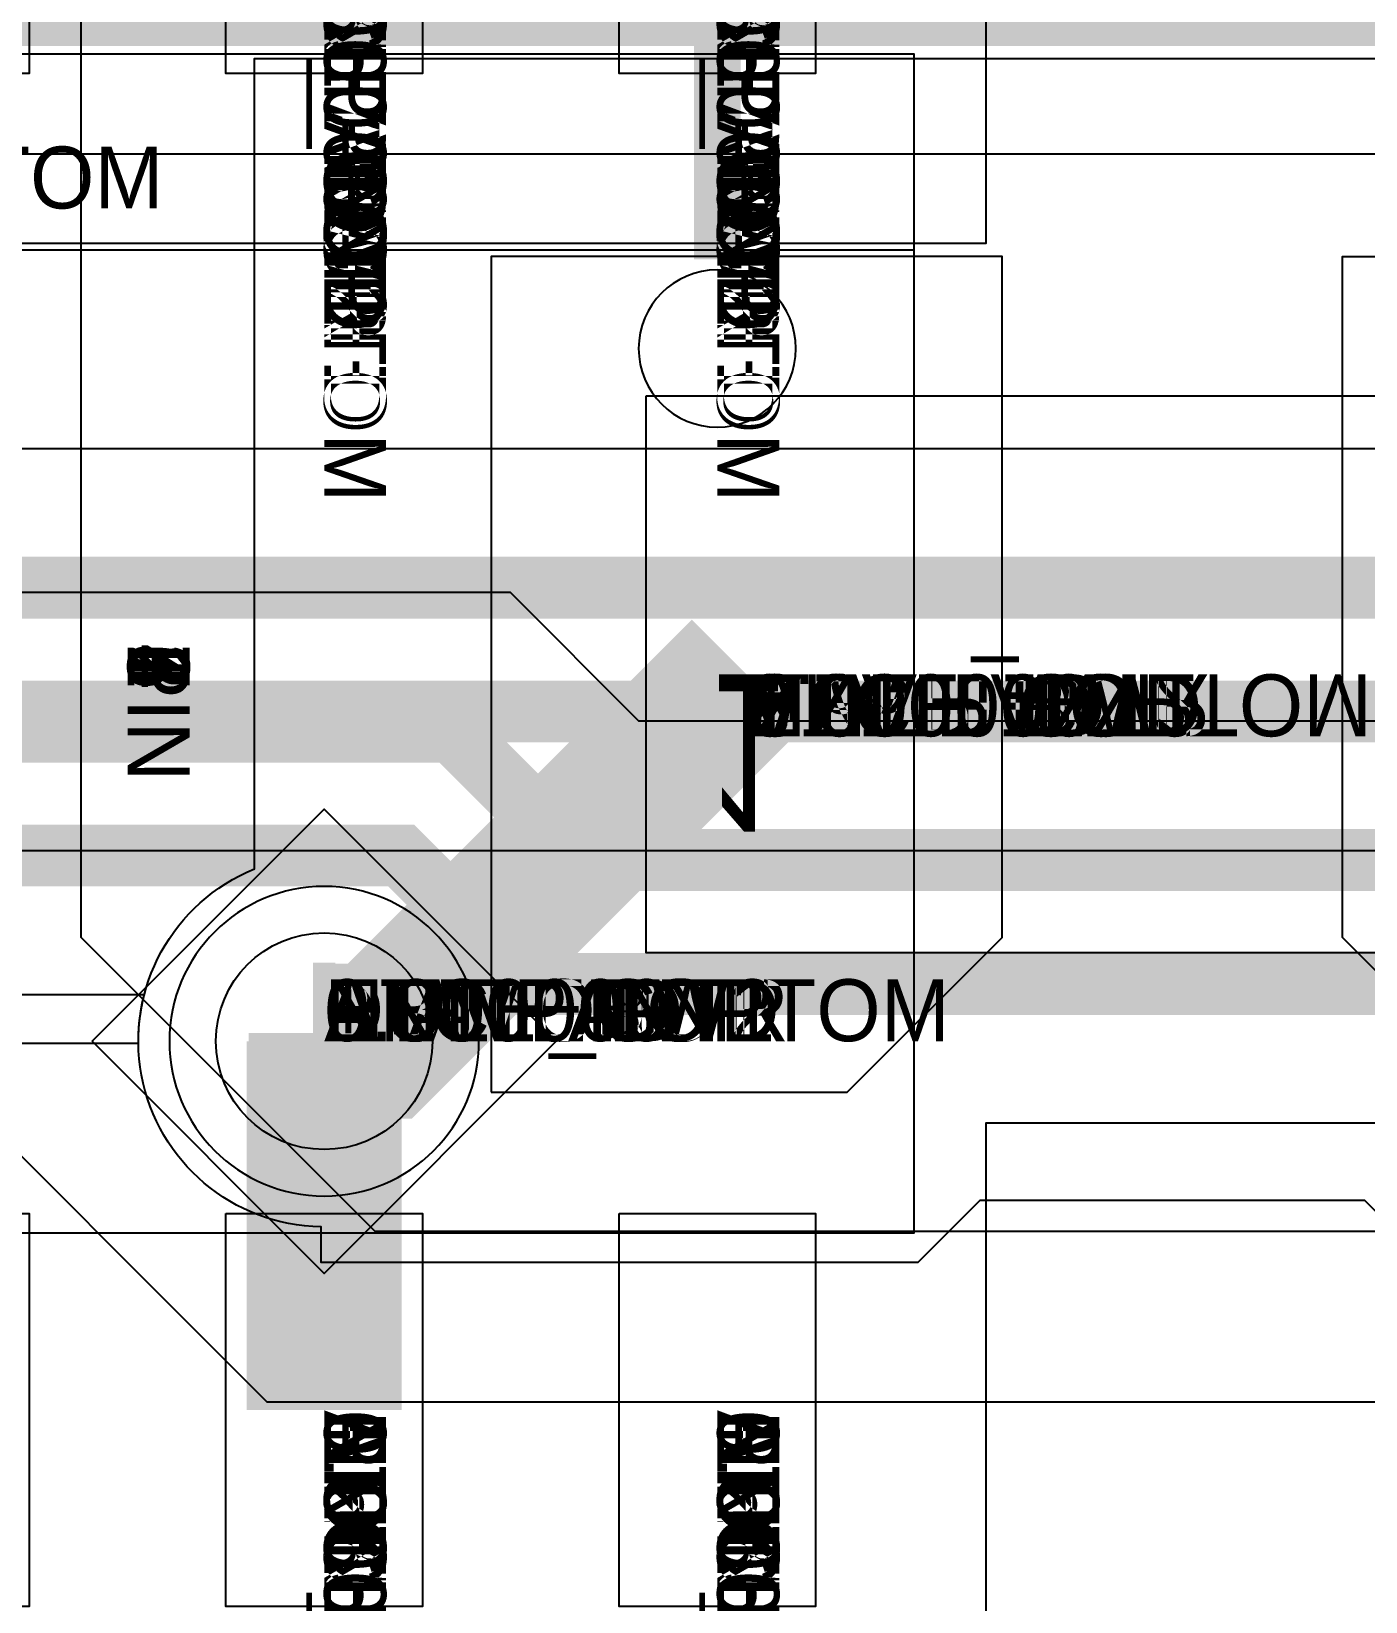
# Model space of a CAD drawing. Extents: x 0 to 323, y 0 to 320.
# Drawn here: x 50.8 to 55.11, y 260.01 to 265.08 of the extents above; entities that cross this region are included whole.
import ezdxf
from ezdxf.enums import TextEntityAlignment as Align

# ---------------------------------------------------------------- set-up
doc = ezdxf.new("R2010")
doc.units = 0
doc.header["$MEASUREMENT"] = 0
doc.layers.get('0').update_dxf_attribs({"linetype": 'CONTINUOUS'})
for name, color, linetype in [('CDN_FIGURES', 7, 'CONTINUOUS'), ('ETCH_BOTTOM', 7, 'CONTINUOUS'), ('ETCH_GND', 3, 'CONTINUOUS'), ('ETCH_INT1', 4, 'CONTINUOUS'), ('ETCH_INT2', 5, 'CONTINUOUS'), ('ETCH_PWR', 6, 'CONTINUOUS'), ('ETCH_TOP', 2, 'CONTINUOUS'), ('MANUFACTURING_NCLEGEND-1-6', 8, 'CONTINUOUS'), ('PACKAGE_GEOMETRY_ASSEMBLY_TOP', 11, 'CONTINUOUS'), ('PACKAGE_GEOMETRY_PIN_NUMBER', 9, 'CONTINUOUS')]:
    doc.layers.add(name, color=color, linetype=linetype)

# ---------------------------------------------------------------- blocks, each defined once
blk = doc.blocks.new('PAD_INFO')
for tag in ['SHAPE_TYPE', 'PAD_HEIGHT', 'PAD_LAYER', 'PAD_TYPE', 'PAD_WIDTH']:
    blk.add_attdef(tag, (0, 0), '', height=0.2)
at = {"flags": 2}
blk.add_attdef('CDN_TYPE', (0, 0), '', height=0.2, dxfattribs=at)
blk = doc.blocks.new('DRILL_INFO')
at = {"flags": 2}
blk.add_attdef('CDN_TYPE', (0, 0), '', height=0.2, dxfattribs=at)
for tag in ['FSHAPE', 'FCHAR', 'DRILL_HEIGHT', 'DIAMETER', 'PLATED', 'DRILL_WIDTH']:
    blk.add_attdef(tag, (0, 0), '', height=0.2)
blk = doc.blocks.new('VIA0700X0300')
at = {"layer": 'ETCH_BOTTOM'}
blk.add_circle((0, 0), 0.35, dxfattribs=at)
at = {"layer": 'ETCH_GND'}
blk.add_circle((0, 0), 0.35, dxfattribs=at)
at = {"layer": 'ETCH_INT1'}
blk.add_circle((0, 0), 0.35, dxfattribs=at)
at = {"layer": 'ETCH_INT2'}
blk.add_circle((0, 0), 0.35, dxfattribs=at)
at = {"layer": 'ETCH_PWR'}
blk.add_circle((0, 0), 0.35, dxfattribs=at)
at = {"layer": 'ETCH_TOP'}
blk.add_circle((0, 0), 0.35, dxfattribs=at)
ref = blk.add_blockref('PAD_INFO', (0, 0))
ref.add_attrib('PAD_LAYER', 'ETCH_TOP', (0, 0), dxfattribs={"height": 0.2})
ref.add_attrib('SHAPE_TYPE', 'NULL', (0, 0), dxfattribs={"height": 0.2})
ref.add_attrib('PAD_TYPE', 'ANTIPAD', (0, 0), dxfattribs={"height": 0.2})
ref.add_attrib('PAD_WIDTH', '0.000000', (0, 0), dxfattribs={"height": 0.2})
ref.add_attrib('PAD_HEIGHT', '0.000000', (0, 0), dxfattribs={"height": 0.2})
ref = blk.add_blockref('PAD_INFO', (0, 0))
ref.add_attrib('PAD_LAYER', 'ETCH_GND', (0, 0), dxfattribs={"height": 0.2})
ref.add_attrib('SHAPE_TYPE', 'NULL', (0, 0), dxfattribs={"height": 0.2})
ref.add_attrib('PAD_TYPE', 'ANTIPAD', (0, 0), dxfattribs={"height": 0.2})
ref.add_attrib('PAD_WIDTH', '0.000000', (0, 0), dxfattribs={"height": 0.2})
ref.add_attrib('PAD_HEIGHT', '0.000000', (0, 0), dxfattribs={"height": 0.2})
ref = blk.add_blockref('PAD_INFO', (0, 0))
ref.add_attrib('PAD_LAYER', 'ETCH_INT1', (0, 0), dxfattribs={"height": 0.2})
ref.add_attrib('SHAPE_TYPE', 'NULL', (0, 0), dxfattribs={"height": 0.2})
ref.add_attrib('PAD_TYPE', 'ANTIPAD', (0, 0), dxfattribs={"height": 0.2})
ref.add_attrib('PAD_WIDTH', '0.000000', (0, 0), dxfattribs={"height": 0.2})
ref.add_attrib('PAD_HEIGHT', '0.000000', (0, 0), dxfattribs={"height": 0.2})
ref = blk.add_blockref('PAD_INFO', (0, 0))
ref.add_attrib('PAD_LAYER', 'ETCH_INT2', (0, 0), dxfattribs={"height": 0.2})
ref.add_attrib('SHAPE_TYPE', 'NULL', (0, 0), dxfattribs={"height": 0.2})
ref.add_attrib('PAD_TYPE', 'ANTIPAD', (0, 0), dxfattribs={"height": 0.2})
ref.add_attrib('PAD_WIDTH', '0.000000', (0, 0), dxfattribs={"height": 0.2})
ref.add_attrib('PAD_HEIGHT', '0.000000', (0, 0), dxfattribs={"height": 0.2})
ref = blk.add_blockref('PAD_INFO', (0, 0))
ref.add_attrib('PAD_LAYER', 'ETCH_PWR', (0, 0), dxfattribs={"height": 0.2})
ref.add_attrib('SHAPE_TYPE', 'NULL', (0, 0), dxfattribs={"height": 0.2})
ref.add_attrib('PAD_TYPE', 'ANTIPAD', (0, 0), dxfattribs={"height": 0.2})
ref.add_attrib('PAD_WIDTH', '0.000000', (0, 0), dxfattribs={"height": 0.2})
ref.add_attrib('PAD_HEIGHT', '0.000000', (0, 0), dxfattribs={"height": 0.2})
ref = blk.add_blockref('PAD_INFO', (0, 0))
ref.add_attrib('PAD_LAYER', 'ETCH_BOTTOM', (0, 0), dxfattribs={"height": 0.2})
ref.add_attrib('SHAPE_TYPE', 'NULL', (0, 0), dxfattribs={"height": 0.2})
ref.add_attrib('PAD_TYPE', 'ANTIPAD', (0, 0), dxfattribs={"height": 0.2})
ref.add_attrib('PAD_WIDTH', '0.000000', (0, 0), dxfattribs={"height": 0.2})
ref.add_attrib('PAD_HEIGHT', '0.000000', (0, 0), dxfattribs={"height": 0.2})
ref = blk.add_blockref('PAD_INFO', (0, 0))
ref.add_attrib('PAD_LAYER', 'ETCH_TOP', (0, 0), dxfattribs={"height": 0.2})
ref.add_attrib('SHAPE_TYPE', 'NULL', (0, 0), dxfattribs={"height": 0.2})
ref.add_attrib('PAD_TYPE', 'THERMAL', (0, 0), dxfattribs={"height": 0.2})
ref.add_attrib('PAD_WIDTH', '0.000000', (0, 0), dxfattribs={"height": 0.2})
ref.add_attrib('PAD_HEIGHT', '0.000000', (0, 0), dxfattribs={"height": 0.2})
ref = blk.add_blockref('PAD_INFO', (0, 0))
ref.add_attrib('PAD_LAYER', 'ETCH_GND', (0, 0), dxfattribs={"height": 0.2})
ref.add_attrib('SHAPE_TYPE', 'NULL', (0, 0), dxfattribs={"height": 0.2})
ref.add_attrib('PAD_TYPE', 'THERMAL', (0, 0), dxfattribs={"height": 0.2})
ref.add_attrib('PAD_WIDTH', '0.000000', (0, 0), dxfattribs={"height": 0.2})
ref.add_attrib('PAD_HEIGHT', '0.000000', (0, 0), dxfattribs={"height": 0.2})
ref = blk.add_blockref('PAD_INFO', (0, 0))
ref.add_attrib('PAD_LAYER', 'ETCH_INT1', (0, 0), dxfattribs={"height": 0.2})
ref.add_attrib('SHAPE_TYPE', 'NULL', (0, 0), dxfattribs={"height": 0.2})
ref.add_attrib('PAD_TYPE', 'THERMAL', (0, 0), dxfattribs={"height": 0.2})
ref.add_attrib('PAD_WIDTH', '0.000000', (0, 0), dxfattribs={"height": 0.2})
ref.add_attrib('PAD_HEIGHT', '0.000000', (0, 0), dxfattribs={"height": 0.2})
ref = blk.add_blockref('PAD_INFO', (0, 0))
ref.add_attrib('PAD_LAYER', 'ETCH_INT2', (0, 0), dxfattribs={"height": 0.2})
ref.add_attrib('SHAPE_TYPE', 'NULL', (0, 0), dxfattribs={"height": 0.2})
ref.add_attrib('PAD_TYPE', 'THERMAL', (0, 0), dxfattribs={"height": 0.2})
ref.add_attrib('PAD_WIDTH', '0.000000', (0, 0), dxfattribs={"height": 0.2})
ref.add_attrib('PAD_HEIGHT', '0.000000', (0, 0), dxfattribs={"height": 0.2})
ref = blk.add_blockref('PAD_INFO', (0, 0))
ref.add_attrib('PAD_LAYER', 'ETCH_PWR', (0, 0), dxfattribs={"height": 0.2})
ref.add_attrib('SHAPE_TYPE', 'NULL', (0, 0), dxfattribs={"height": 0.2})
ref.add_attrib('PAD_TYPE', 'THERMAL', (0, 0), dxfattribs={"height": 0.2})
ref.add_attrib('PAD_WIDTH', '0.000000', (0, 0), dxfattribs={"height": 0.2})
ref.add_attrib('PAD_HEIGHT', '0.000000', (0, 0), dxfattribs={"height": 0.2})
ref = blk.add_blockref('PAD_INFO', (0, 0))
ref.add_attrib('PAD_LAYER', 'ETCH_BOTTOM', (0, 0), dxfattribs={"height": 0.2})
ref.add_attrib('SHAPE_TYPE', 'NULL', (0, 0), dxfattribs={"height": 0.2})
ref.add_attrib('PAD_TYPE', 'THERMAL', (0, 0), dxfattribs={"height": 0.2})
ref.add_attrib('PAD_WIDTH', '0.000000', (0, 0), dxfattribs={"height": 0.2})
ref.add_attrib('PAD_HEIGHT', '0.000000', (0, 0), dxfattribs={"height": 0.2})
ref = blk.add_blockref('PAD_INFO', (0, 0))
ref.add_attrib('PAD_LAYER', 'ETCH_TOP', (0, 0), dxfattribs={"height": 0.2})
ref.add_attrib('SHAPE_TYPE', 'CIRCLE', (0, 0), dxfattribs={"height": 0.2})
ref.add_attrib('PAD_TYPE', 'REGULAR', (0, 0), dxfattribs={"height": 0.2})
ref.add_attrib('PAD_WIDTH', '0.700000', (0, 0), dxfattribs={"height": 0.2})
ref.add_attrib('PAD_HEIGHT', '0.700000', (0, 0), dxfattribs={"height": 0.2})
ref = blk.add_blockref('PAD_INFO', (0, 0))
ref.add_attrib('PAD_LAYER', 'ETCH_GND', (0, 0), dxfattribs={"height": 0.2})
ref.add_attrib('SHAPE_TYPE', 'CIRCLE', (0, 0), dxfattribs={"height": 0.2})
ref.add_attrib('PAD_TYPE', 'REGULAR', (0, 0), dxfattribs={"height": 0.2})
ref.add_attrib('PAD_WIDTH', '0.700000', (0, 0), dxfattribs={"height": 0.2})
ref.add_attrib('PAD_HEIGHT', '0.700000', (0, 0), dxfattribs={"height": 0.2})
ref = blk.add_blockref('PAD_INFO', (0, 0))
ref.add_attrib('PAD_LAYER', 'ETCH_INT1', (0, 0), dxfattribs={"height": 0.2})
ref.add_attrib('SHAPE_TYPE', 'CIRCLE', (0, 0), dxfattribs={"height": 0.2})
ref.add_attrib('PAD_TYPE', 'REGULAR', (0, 0), dxfattribs={"height": 0.2})
ref.add_attrib('PAD_WIDTH', '0.700000', (0, 0), dxfattribs={"height": 0.2})
ref.add_attrib('PAD_HEIGHT', '0.700000', (0, 0), dxfattribs={"height": 0.2})
ref = blk.add_blockref('PAD_INFO', (0, 0))
ref.add_attrib('PAD_LAYER', 'ETCH_INT2', (0, 0), dxfattribs={"height": 0.2})
ref.add_attrib('SHAPE_TYPE', 'CIRCLE', (0, 0), dxfattribs={"height": 0.2})
ref.add_attrib('PAD_TYPE', 'REGULAR', (0, 0), dxfattribs={"height": 0.2})
ref.add_attrib('PAD_WIDTH', '0.700000', (0, 0), dxfattribs={"height": 0.2})
ref.add_attrib('PAD_HEIGHT', '0.700000', (0, 0), dxfattribs={"height": 0.2})
ref = blk.add_blockref('PAD_INFO', (0, 0))
ref.add_attrib('PAD_LAYER', 'ETCH_PWR', (0, 0), dxfattribs={"height": 0.2})
ref.add_attrib('SHAPE_TYPE', 'CIRCLE', (0, 0), dxfattribs={"height": 0.2})
ref.add_attrib('PAD_TYPE', 'REGULAR', (0, 0), dxfattribs={"height": 0.2})
ref.add_attrib('PAD_WIDTH', '0.700000', (0, 0), dxfattribs={"height": 0.2})
ref.add_attrib('PAD_HEIGHT', '0.700000', (0, 0), dxfattribs={"height": 0.2})
ref = blk.add_blockref('PAD_INFO', (0, 0))
ref.add_attrib('PAD_LAYER', 'ETCH_BOTTOM', (0, 0), dxfattribs={"height": 0.2})
ref.add_attrib('SHAPE_TYPE', 'CIRCLE', (0, 0), dxfattribs={"height": 0.2})
ref.add_attrib('PAD_TYPE', 'REGULAR', (0, 0), dxfattribs={"height": 0.2})
ref.add_attrib('PAD_WIDTH', '0.700000', (0, 0), dxfattribs={"height": 0.2})
ref.add_attrib('PAD_HEIGHT', '0.700000', (0, 0), dxfattribs={"height": 0.2})
ref = blk.add_blockref('DRILL_INFO', (0, 0))
ref.add_attrib('DIAMETER', '0.300000', (0, 0), dxfattribs={"height": 0.2})
ref.add_attrib('PLATED', 'PLATED', (0, 0), dxfattribs={"height": 0.2})
ref.add_attrib('FSHAPE', 'DIAMOND', (0, 0), dxfattribs={"height": 0.2})
ref.add_attrib('FCHAR', '+', (0, 0), dxfattribs={"height": 0.2})
ref.add_attrib('DRILL_WIDTH', '1.500000', (0, 0), dxfattribs={"height": 0.2})
ref.add_attrib('DRILL_HEIGHT', '1.500000', (0, 0), dxfattribs={"height": 0.2})
for tag in ['CDN_TYPE', 'PIN']:
    blk.add_attdef(tag, (0, 0), '', height=0.2)
at = {"flags": 2}
for tag in ['PSTKNAME', 'BBV']:
    blk.add_attdef(tag, (0, 0), '', height=0.2, dxfattribs=at)
blk = doc.blocks.new('FIGURE_DIAMOND')
at = {"layer": 'CDN_FIGURES'}
blk.add_lwpolyline([(-0.5, 0), (0, 0.5), (0.5, 0), (0, -0.5)], close=True, dxfattribs=at)
blk = doc.blocks.new('RC1650X2700TS_C1')
at = {"layer": 'ETCH_TOP'}
blk.add_lwpolyline([(0.825, 1.35), (-0.325, 1.35), (-0.825, 0.85), (-0.825, -1.35), (0.825, -1.35)], close=True, dxfattribs=at)
for tag in ['CDN_TYPE', 'PIN']:
    blk.add_attdef(tag, (0, 0), '', height=0.2)
at = {"flags": 2}
for tag in ['PSTKNAME', 'BBV']:
    blk.add_attdef(tag, (0, 0), '', height=0.2, dxfattribs=at)
blk = doc.blocks.new('RC1650X2700TS_C')
at = {"layer": 'ETCH_TOP'}
blk.add_lwpolyline([(-0.825, 1.35), (0.325, 1.35), (0.825, 0.85), (0.825, -1.35), (-0.825, -1.35)], close=True, dxfattribs=at)
ref = blk.add_blockref('PAD_INFO', (0, 0))
ref.add_attrib('PAD_LAYER', 'ETCH_TOP', (0, 0), dxfattribs={"height": 0.2})
ref.add_attrib('SHAPE_TYPE', 'NULL', (0, 0), dxfattribs={"height": 0.2})
ref.add_attrib('PAD_TYPE', 'ANTIPAD', (0, 0), dxfattribs={"height": 0.2})
ref.add_attrib('PAD_WIDTH', '0.000000', (0, 0), dxfattribs={"height": 0.2})
ref.add_attrib('PAD_HEIGHT', '0.000000', (0, 0), dxfattribs={"height": 0.2})
ref = blk.add_blockref('PAD_INFO', (0, 0))
ref.add_attrib('PAD_LAYER', 'ETCH_GND', (0, 0), dxfattribs={"height": 0.2})
ref.add_attrib('SHAPE_TYPE', 'NULL', (0, 0), dxfattribs={"height": 0.2})
ref.add_attrib('PAD_TYPE', 'ANTIPAD', (0, 0), dxfattribs={"height": 0.2})
ref.add_attrib('PAD_WIDTH', '0.000000', (0, 0), dxfattribs={"height": 0.2})
ref.add_attrib('PAD_HEIGHT', '0.000000', (0, 0), dxfattribs={"height": 0.2})
ref = blk.add_blockref('PAD_INFO', (0, 0))
ref.add_attrib('PAD_LAYER', 'ETCH_INT1', (0, 0), dxfattribs={"height": 0.2})
ref.add_attrib('SHAPE_TYPE', 'NULL', (0, 0), dxfattribs={"height": 0.2})
ref.add_attrib('PAD_TYPE', 'ANTIPAD', (0, 0), dxfattribs={"height": 0.2})
ref.add_attrib('PAD_WIDTH', '0.000000', (0, 0), dxfattribs={"height": 0.2})
ref.add_attrib('PAD_HEIGHT', '0.000000', (0, 0), dxfattribs={"height": 0.2})
ref = blk.add_blockref('PAD_INFO', (0, 0))
ref.add_attrib('PAD_LAYER', 'ETCH_INT2', (0, 0), dxfattribs={"height": 0.2})
ref.add_attrib('SHAPE_TYPE', 'NULL', (0, 0), dxfattribs={"height": 0.2})
ref.add_attrib('PAD_TYPE', 'ANTIPAD', (0, 0), dxfattribs={"height": 0.2})
ref.add_attrib('PAD_WIDTH', '0.000000', (0, 0), dxfattribs={"height": 0.2})
ref.add_attrib('PAD_HEIGHT', '0.000000', (0, 0), dxfattribs={"height": 0.2})
ref = blk.add_blockref('PAD_INFO', (0, 0))
ref.add_attrib('PAD_LAYER', 'ETCH_PWR', (0, 0), dxfattribs={"height": 0.2})
ref.add_attrib('SHAPE_TYPE', 'NULL', (0, 0), dxfattribs={"height": 0.2})
ref.add_attrib('PAD_TYPE', 'ANTIPAD', (0, 0), dxfattribs={"height": 0.2})
ref.add_attrib('PAD_WIDTH', '0.000000', (0, 0), dxfattribs={"height": 0.2})
ref.add_attrib('PAD_HEIGHT', '0.000000', (0, 0), dxfattribs={"height": 0.2})
ref = blk.add_blockref('PAD_INFO', (0, 0))
ref.add_attrib('PAD_LAYER', 'ETCH_BOTTOM', (0, 0), dxfattribs={"height": 0.2})
ref.add_attrib('SHAPE_TYPE', 'NULL', (0, 0), dxfattribs={"height": 0.2})
ref.add_attrib('PAD_TYPE', 'ANTIPAD', (0, 0), dxfattribs={"height": 0.2})
ref.add_attrib('PAD_WIDTH', '0.000000', (0, 0), dxfattribs={"height": 0.2})
ref.add_attrib('PAD_HEIGHT', '0.000000', (0, 0), dxfattribs={"height": 0.2})
ref = blk.add_blockref('PAD_INFO', (0, 0))
ref.add_attrib('PAD_LAYER', 'ETCH_TOP', (0, 0), dxfattribs={"height": 0.2})
ref.add_attrib('SHAPE_TYPE', 'NULL', (0, 0), dxfattribs={"height": 0.2})
ref.add_attrib('PAD_TYPE', 'THERMAL', (0, 0), dxfattribs={"height": 0.2})
ref.add_attrib('PAD_WIDTH', '0.000000', (0, 0), dxfattribs={"height": 0.2})
ref.add_attrib('PAD_HEIGHT', '0.000000', (0, 0), dxfattribs={"height": 0.2})
ref = blk.add_blockref('PAD_INFO', (0, 0))
ref.add_attrib('PAD_LAYER', 'ETCH_GND', (0, 0), dxfattribs={"height": 0.2})
ref.add_attrib('SHAPE_TYPE', 'NULL', (0, 0), dxfattribs={"height": 0.2})
ref.add_attrib('PAD_TYPE', 'THERMAL', (0, 0), dxfattribs={"height": 0.2})
ref.add_attrib('PAD_WIDTH', '0.000000', (0, 0), dxfattribs={"height": 0.2})
ref.add_attrib('PAD_HEIGHT', '0.000000', (0, 0), dxfattribs={"height": 0.2})
ref = blk.add_blockref('PAD_INFO', (0, 0))
ref.add_attrib('PAD_LAYER', 'ETCH_INT1', (0, 0), dxfattribs={"height": 0.2})
ref.add_attrib('SHAPE_TYPE', 'NULL', (0, 0), dxfattribs={"height": 0.2})
ref.add_attrib('PAD_TYPE', 'THERMAL', (0, 0), dxfattribs={"height": 0.2})
ref.add_attrib('PAD_WIDTH', '0.000000', (0, 0), dxfattribs={"height": 0.2})
ref.add_attrib('PAD_HEIGHT', '0.000000', (0, 0), dxfattribs={"height": 0.2})
ref = blk.add_blockref('PAD_INFO', (0, 0))
ref.add_attrib('PAD_LAYER', 'ETCH_INT2', (0, 0), dxfattribs={"height": 0.2})
ref.add_attrib('SHAPE_TYPE', 'NULL', (0, 0), dxfattribs={"height": 0.2})
ref.add_attrib('PAD_TYPE', 'THERMAL', (0, 0), dxfattribs={"height": 0.2})
ref.add_attrib('PAD_WIDTH', '0.000000', (0, 0), dxfattribs={"height": 0.2})
ref.add_attrib('PAD_HEIGHT', '0.000000', (0, 0), dxfattribs={"height": 0.2})
ref = blk.add_blockref('PAD_INFO', (0, 0))
ref.add_attrib('PAD_LAYER', 'ETCH_PWR', (0, 0), dxfattribs={"height": 0.2})
ref.add_attrib('SHAPE_TYPE', 'NULL', (0, 0), dxfattribs={"height": 0.2})
ref.add_attrib('PAD_TYPE', 'THERMAL', (0, 0), dxfattribs={"height": 0.2})
ref.add_attrib('PAD_WIDTH', '0.000000', (0, 0), dxfattribs={"height": 0.2})
ref.add_attrib('PAD_HEIGHT', '0.000000', (0, 0), dxfattribs={"height": 0.2})
ref = blk.add_blockref('PAD_INFO', (0, 0))
ref.add_attrib('PAD_LAYER', 'ETCH_BOTTOM', (0, 0), dxfattribs={"height": 0.2})
ref.add_attrib('SHAPE_TYPE', 'NULL', (0, 0), dxfattribs={"height": 0.2})
ref.add_attrib('PAD_TYPE', 'THERMAL', (0, 0), dxfattribs={"height": 0.2})
ref.add_attrib('PAD_WIDTH', '0.000000', (0, 0), dxfattribs={"height": 0.2})
ref.add_attrib('PAD_HEIGHT', '0.000000', (0, 0), dxfattribs={"height": 0.2})
ref = blk.add_blockref('PAD_INFO', (0, 0))
ref.add_attrib('PAD_LAYER', 'ETCH_GND', (0, 0), dxfattribs={"height": 0.2})
ref.add_attrib('SHAPE_TYPE', 'NULL', (0, 0), dxfattribs={"height": 0.2})
ref.add_attrib('PAD_TYPE', 'REGULAR', (0, 0), dxfattribs={"height": 0.2})
ref.add_attrib('PAD_WIDTH', '0.000000', (0, 0), dxfattribs={"height": 0.2})
ref.add_attrib('PAD_HEIGHT', '0.000000', (0, 0), dxfattribs={"height": 0.2})
ref = blk.add_blockref('PAD_INFO', (0, 0))
ref.add_attrib('PAD_LAYER', 'ETCH_INT1', (0, 0), dxfattribs={"height": 0.2})
ref.add_attrib('SHAPE_TYPE', 'NULL', (0, 0), dxfattribs={"height": 0.2})
ref.add_attrib('PAD_TYPE', 'REGULAR', (0, 0), dxfattribs={"height": 0.2})
ref.add_attrib('PAD_WIDTH', '0.000000', (0, 0), dxfattribs={"height": 0.2})
ref.add_attrib('PAD_HEIGHT', '0.000000', (0, 0), dxfattribs={"height": 0.2})
ref = blk.add_blockref('PAD_INFO', (0, 0))
ref.add_attrib('PAD_LAYER', 'ETCH_INT2', (0, 0), dxfattribs={"height": 0.2})
ref.add_attrib('SHAPE_TYPE', 'NULL', (0, 0), dxfattribs={"height": 0.2})
ref.add_attrib('PAD_TYPE', 'REGULAR', (0, 0), dxfattribs={"height": 0.2})
ref.add_attrib('PAD_WIDTH', '0.000000', (0, 0), dxfattribs={"height": 0.2})
ref.add_attrib('PAD_HEIGHT', '0.000000', (0, 0), dxfattribs={"height": 0.2})
ref = blk.add_blockref('PAD_INFO', (0, 0))
ref.add_attrib('PAD_LAYER', 'ETCH_PWR', (0, 0), dxfattribs={"height": 0.2})
ref.add_attrib('SHAPE_TYPE', 'NULL', (0, 0), dxfattribs={"height": 0.2})
ref.add_attrib('PAD_TYPE', 'REGULAR', (0, 0), dxfattribs={"height": 0.2})
ref.add_attrib('PAD_WIDTH', '0.000000', (0, 0), dxfattribs={"height": 0.2})
ref.add_attrib('PAD_HEIGHT', '0.000000', (0, 0), dxfattribs={"height": 0.2})
ref = blk.add_blockref('PAD_INFO', (0, 0))
ref.add_attrib('PAD_LAYER', 'ETCH_BOTTOM', (0, 0), dxfattribs={"height": 0.2})
ref.add_attrib('SHAPE_TYPE', 'NULL', (0, 0), dxfattribs={"height": 0.2})
ref.add_attrib('PAD_TYPE', 'REGULAR', (0, 0), dxfattribs={"height": 0.2})
ref.add_attrib('PAD_WIDTH', '0.000000', (0, 0), dxfattribs={"height": 0.2})
ref.add_attrib('PAD_HEIGHT', '0.000000', (0, 0), dxfattribs={"height": 0.2})
ref = blk.add_blockref('DRILL_INFO', (0, 0))
ref.add_attrib('DIAMETER', '0.000000', (0, 0), dxfattribs={"height": 0.2})
ref.add_attrib('PLATED', 'PLATED', (0, 0), dxfattribs={"height": 0.2})
ref.add_attrib('FSHAPE', 'NULL', (0, 0), dxfattribs={"height": 0.2})
ref.add_attrib('DRILL_WIDTH', '0.000000', (0, 0), dxfattribs={"height": 0.2})
ref.add_attrib('DRILL_HEIGHT', '0.000000', (0, 0), dxfattribs={"height": 0.2})
ref = blk.add_blockref('PAD_INFO', (0, 0))
ref.add_attrib('PAD_LAYER', 'ETCH_TOP', (0, 0), dxfattribs={"height": 0.2})
ref.add_attrib('SHAPE_TYPE', 'SHAPE', (0, 0), dxfattribs={"height": 0.2})
ref.add_attrib('PAD_TYPE', 'REGULAR', (0, 0), dxfattribs={"height": 0.2})
ref.add_attrib('PAD_WIDTH', '1.650000', (0, 0), dxfattribs={"height": 0.2})
ref.add_attrib('PAD_HEIGHT', '2.700000', (0, 0), dxfattribs={"height": 0.2})
for tag in ['CDN_TYPE', 'PIN']:
    blk.add_attdef(tag, (0, 0), '', height=0.2)
at = {"flags": 2}
for tag in ['PSTKNAME', 'BBV']:
    blk.add_attdef(tag, (0, 0), '', height=0.2, dxfattribs=at)
blk = doc.blocks.new('F94')
at = {"layer": 'PACKAGE_GEOMETRY_ASSEMBLY_TOP'}
blk.add_lwpolyline([(-0.325, -0.9), (3.075, -0.9), (3.075, 0.9), (-0.325, 0.9)], close=True, dxfattribs=at)
at = {"layer": 'ETCH_TOP'}
ref = blk.add_blockref('RC1650X2700TS_C', (0, 0), dxfattribs=at)
ref.add_attrib('CDN_TYPE', 'PIN', (0, 0), dxfattribs={"height": 0.2})
ref.add_attrib('PIN', '1', (0, 0), dxfattribs={"height": 0.2})
ref = blk.add_blockref('RC1650X2700TS_C1', (2.75, 0), dxfattribs=at)
ref.add_attrib('CDN_TYPE', 'PIN', (0, 0), dxfattribs={"height": 0.2})
ref.add_attrib('PIN', '2', (0, 0), dxfattribs={"height": 0.2})
at = {"flags": 2}
for tag in ['SYMBOL_TYPE', 'CDN_TYPE', 'REFDES']:
    blk.add_attdef(tag, (0, 0), '', height=0.2, dxfattribs=at)
blk = doc.blocks.new('SMD50_25')
at = {"layer": 'ETCH_TOP'}
blk.add_lwpolyline([(-0.635, -0.3175), (-0.635, 0.3175), (0.635, 0.3175), (0.635, -0.3175)], close=True, dxfattribs=at)
ref = blk.add_blockref('PAD_INFO', (0, 0))
ref.add_attrib('PAD_LAYER', 'ETCH_TOP', (0, 0), dxfattribs={"height": 0.2})
ref.add_attrib('SHAPE_TYPE', 'NULL', (0, 0), dxfattribs={"height": 0.2})
ref.add_attrib('PAD_TYPE', 'ANTIPAD', (0, 0), dxfattribs={"height": 0.2})
ref.add_attrib('PAD_WIDTH', '0.000000', (0, 0), dxfattribs={"height": 0.2})
ref.add_attrib('PAD_HEIGHT', '0.000000', (0, 0), dxfattribs={"height": 0.2})
ref = blk.add_blockref('PAD_INFO', (0, 0))
ref.add_attrib('PAD_LAYER', 'ETCH_GND', (0, 0), dxfattribs={"height": 0.2})
ref.add_attrib('SHAPE_TYPE', 'NULL', (0, 0), dxfattribs={"height": 0.2})
ref.add_attrib('PAD_TYPE', 'ANTIPAD', (0, 0), dxfattribs={"height": 0.2})
ref.add_attrib('PAD_WIDTH', '0.000000', (0, 0), dxfattribs={"height": 0.2})
ref.add_attrib('PAD_HEIGHT', '0.000000', (0, 0), dxfattribs={"height": 0.2})
ref = blk.add_blockref('PAD_INFO', (0, 0))
ref.add_attrib('PAD_LAYER', 'ETCH_INT1', (0, 0), dxfattribs={"height": 0.2})
ref.add_attrib('SHAPE_TYPE', 'NULL', (0, 0), dxfattribs={"height": 0.2})
ref.add_attrib('PAD_TYPE', 'ANTIPAD', (0, 0), dxfattribs={"height": 0.2})
ref.add_attrib('PAD_WIDTH', '0.000000', (0, 0), dxfattribs={"height": 0.2})
ref.add_attrib('PAD_HEIGHT', '0.000000', (0, 0), dxfattribs={"height": 0.2})
ref = blk.add_blockref('PAD_INFO', (0, 0))
ref.add_attrib('PAD_LAYER', 'ETCH_INT2', (0, 0), dxfattribs={"height": 0.2})
ref.add_attrib('SHAPE_TYPE', 'NULL', (0, 0), dxfattribs={"height": 0.2})
ref.add_attrib('PAD_TYPE', 'ANTIPAD', (0, 0), dxfattribs={"height": 0.2})
ref.add_attrib('PAD_WIDTH', '0.000000', (0, 0), dxfattribs={"height": 0.2})
ref.add_attrib('PAD_HEIGHT', '0.000000', (0, 0), dxfattribs={"height": 0.2})
ref = blk.add_blockref('PAD_INFO', (0, 0))
ref.add_attrib('PAD_LAYER', 'ETCH_PWR', (0, 0), dxfattribs={"height": 0.2})
ref.add_attrib('SHAPE_TYPE', 'NULL', (0, 0), dxfattribs={"height": 0.2})
ref.add_attrib('PAD_TYPE', 'ANTIPAD', (0, 0), dxfattribs={"height": 0.2})
ref.add_attrib('PAD_WIDTH', '0.000000', (0, 0), dxfattribs={"height": 0.2})
ref.add_attrib('PAD_HEIGHT', '0.000000', (0, 0), dxfattribs={"height": 0.2})
ref = blk.add_blockref('PAD_INFO', (0, 0))
ref.add_attrib('PAD_LAYER', 'ETCH_BOTTOM', (0, 0), dxfattribs={"height": 0.2})
ref.add_attrib('SHAPE_TYPE', 'NULL', (0, 0), dxfattribs={"height": 0.2})
ref.add_attrib('PAD_TYPE', 'ANTIPAD', (0, 0), dxfattribs={"height": 0.2})
ref.add_attrib('PAD_WIDTH', '0.000000', (0, 0), dxfattribs={"height": 0.2})
ref.add_attrib('PAD_HEIGHT', '0.000000', (0, 0), dxfattribs={"height": 0.2})
ref = blk.add_blockref('PAD_INFO', (0, 0))
ref.add_attrib('PAD_LAYER', 'ETCH_TOP', (0, 0), dxfattribs={"height": 0.2})
ref.add_attrib('SHAPE_TYPE', 'NULL', (0, 0), dxfattribs={"height": 0.2})
ref.add_attrib('PAD_TYPE', 'THERMAL', (0, 0), dxfattribs={"height": 0.2})
ref.add_attrib('PAD_WIDTH', '0.000000', (0, 0), dxfattribs={"height": 0.2})
ref.add_attrib('PAD_HEIGHT', '0.000000', (0, 0), dxfattribs={"height": 0.2})
ref = blk.add_blockref('PAD_INFO', (0, 0))
ref.add_attrib('PAD_LAYER', 'ETCH_GND', (0, 0), dxfattribs={"height": 0.2})
ref.add_attrib('SHAPE_TYPE', 'NULL', (0, 0), dxfattribs={"height": 0.2})
ref.add_attrib('PAD_TYPE', 'THERMAL', (0, 0), dxfattribs={"height": 0.2})
ref.add_attrib('PAD_WIDTH', '0.000000', (0, 0), dxfattribs={"height": 0.2})
ref.add_attrib('PAD_HEIGHT', '0.000000', (0, 0), dxfattribs={"height": 0.2})
ref = blk.add_blockref('PAD_INFO', (0, 0))
ref.add_attrib('PAD_LAYER', 'ETCH_INT1', (0, 0), dxfattribs={"height": 0.2})
ref.add_attrib('SHAPE_TYPE', 'NULL', (0, 0), dxfattribs={"height": 0.2})
ref.add_attrib('PAD_TYPE', 'THERMAL', (0, 0), dxfattribs={"height": 0.2})
ref.add_attrib('PAD_WIDTH', '0.000000', (0, 0), dxfattribs={"height": 0.2})
ref.add_attrib('PAD_HEIGHT', '0.000000', (0, 0), dxfattribs={"height": 0.2})
ref = blk.add_blockref('PAD_INFO', (0, 0))
ref.add_attrib('PAD_LAYER', 'ETCH_INT2', (0, 0), dxfattribs={"height": 0.2})
ref.add_attrib('SHAPE_TYPE', 'NULL', (0, 0), dxfattribs={"height": 0.2})
ref.add_attrib('PAD_TYPE', 'THERMAL', (0, 0), dxfattribs={"height": 0.2})
ref.add_attrib('PAD_WIDTH', '0.000000', (0, 0), dxfattribs={"height": 0.2})
ref.add_attrib('PAD_HEIGHT', '0.000000', (0, 0), dxfattribs={"height": 0.2})
ref = blk.add_blockref('PAD_INFO', (0, 0))
ref.add_attrib('PAD_LAYER', 'ETCH_PWR', (0, 0), dxfattribs={"height": 0.2})
ref.add_attrib('SHAPE_TYPE', 'NULL', (0, 0), dxfattribs={"height": 0.2})
ref.add_attrib('PAD_TYPE', 'THERMAL', (0, 0), dxfattribs={"height": 0.2})
ref.add_attrib('PAD_WIDTH', '0.000000', (0, 0), dxfattribs={"height": 0.2})
ref.add_attrib('PAD_HEIGHT', '0.000000', (0, 0), dxfattribs={"height": 0.2})
ref = blk.add_blockref('PAD_INFO', (0, 0))
ref.add_attrib('PAD_LAYER', 'ETCH_BOTTOM', (0, 0), dxfattribs={"height": 0.2})
ref.add_attrib('SHAPE_TYPE', 'NULL', (0, 0), dxfattribs={"height": 0.2})
ref.add_attrib('PAD_TYPE', 'THERMAL', (0, 0), dxfattribs={"height": 0.2})
ref.add_attrib('PAD_WIDTH', '0.000000', (0, 0), dxfattribs={"height": 0.2})
ref.add_attrib('PAD_HEIGHT', '0.000000', (0, 0), dxfattribs={"height": 0.2})
ref = blk.add_blockref('PAD_INFO', (0, 0))
ref.add_attrib('PAD_LAYER', 'ETCH_TOP', (0, 0), dxfattribs={"height": 0.2})
ref.add_attrib('SHAPE_TYPE', 'RECTANGLE', (0, 0), dxfattribs={"height": 0.2})
ref.add_attrib('PAD_TYPE', 'REGULAR', (0, 0), dxfattribs={"height": 0.2})
ref.add_attrib('PAD_WIDTH', '1.270000', (0, 0), dxfattribs={"height": 0.2})
ref.add_attrib('PAD_HEIGHT', '0.635000', (0, 0), dxfattribs={"height": 0.2})
ref = blk.add_blockref('PAD_INFO', (0, 0))
ref.add_attrib('PAD_LAYER', 'ETCH_GND', (0, 0), dxfattribs={"height": 0.2})
ref.add_attrib('SHAPE_TYPE', 'NULL', (0, 0), dxfattribs={"height": 0.2})
ref.add_attrib('PAD_TYPE', 'REGULAR', (0, 0), dxfattribs={"height": 0.2})
ref.add_attrib('PAD_WIDTH', '0.000000', (0, 0), dxfattribs={"height": 0.2})
ref.add_attrib('PAD_HEIGHT', '0.000000', (0, 0), dxfattribs={"height": 0.2})
ref = blk.add_blockref('PAD_INFO', (0, 0))
ref.add_attrib('PAD_LAYER', 'ETCH_INT1', (0, 0), dxfattribs={"height": 0.2})
ref.add_attrib('SHAPE_TYPE', 'NULL', (0, 0), dxfattribs={"height": 0.2})
ref.add_attrib('PAD_TYPE', 'REGULAR', (0, 0), dxfattribs={"height": 0.2})
ref.add_attrib('PAD_WIDTH', '0.000000', (0, 0), dxfattribs={"height": 0.2})
ref.add_attrib('PAD_HEIGHT', '0.000000', (0, 0), dxfattribs={"height": 0.2})
ref = blk.add_blockref('PAD_INFO', (0, 0))
ref.add_attrib('PAD_LAYER', 'ETCH_INT2', (0, 0), dxfattribs={"height": 0.2})
ref.add_attrib('SHAPE_TYPE', 'NULL', (0, 0), dxfattribs={"height": 0.2})
ref.add_attrib('PAD_TYPE', 'REGULAR', (0, 0), dxfattribs={"height": 0.2})
ref.add_attrib('PAD_WIDTH', '0.000000', (0, 0), dxfattribs={"height": 0.2})
ref.add_attrib('PAD_HEIGHT', '0.000000', (0, 0), dxfattribs={"height": 0.2})
ref = blk.add_blockref('PAD_INFO', (0, 0))
ref.add_attrib('PAD_LAYER', 'ETCH_PWR', (0, 0), dxfattribs={"height": 0.2})
ref.add_attrib('SHAPE_TYPE', 'NULL', (0, 0), dxfattribs={"height": 0.2})
ref.add_attrib('PAD_TYPE', 'REGULAR', (0, 0), dxfattribs={"height": 0.2})
ref.add_attrib('PAD_WIDTH', '0.000000', (0, 0), dxfattribs={"height": 0.2})
ref.add_attrib('PAD_HEIGHT', '0.000000', (0, 0), dxfattribs={"height": 0.2})
ref = blk.add_blockref('PAD_INFO', (0, 0))
ref.add_attrib('PAD_LAYER', 'ETCH_BOTTOM', (0, 0), dxfattribs={"height": 0.2})
ref.add_attrib('SHAPE_TYPE', 'NULL', (0, 0), dxfattribs={"height": 0.2})
ref.add_attrib('PAD_TYPE', 'REGULAR', (0, 0), dxfattribs={"height": 0.2})
ref.add_attrib('PAD_WIDTH', '0.000000', (0, 0), dxfattribs={"height": 0.2})
ref.add_attrib('PAD_HEIGHT', '0.000000', (0, 0), dxfattribs={"height": 0.2})
ref = blk.add_blockref('DRILL_INFO', (0, 0))
ref.add_attrib('DIAMETER', '0.000000', (0, 0), dxfattribs={"height": 0.2})
ref.add_attrib('PLATED', 'NON_PLATED', (0, 0), dxfattribs={"height": 0.2})
ref.add_attrib('FSHAPE', 'NULL', (0, 0), dxfattribs={"height": 0.2})
ref.add_attrib('DRILL_WIDTH', '0.000000', (0, 0), dxfattribs={"height": 0.2})
ref.add_attrib('DRILL_HEIGHT', '0.000000', (0, 0), dxfattribs={"height": 0.2})
for tag in ['CDN_TYPE', 'PIN']:
    blk.add_attdef(tag, (0, 0), '', height=0.2)
at = {"flags": 2}
for tag in ['PSTKNAME', 'BBV']:
    blk.add_attdef(tag, (0, 0), '', height=0.2, dxfattribs=at)
blk = doc.blocks.new('SOIC8')
at = {"layer": 'PACKAGE_GEOMETRY_ASSEMBLY_TOP'}
blk.add_lwpolyline([(-1.905, -2.54), (-1.905, 2.54), (1.905, 2.54), (1.905, -2.54)], close=True, dxfattribs=at)
blk.add_lwpolyline([(-1.27, 2.54), (-1.27, -2.54)], dxfattribs=at)
blk.add_lwpolyline([(-0.6985, 1.905, 1), (-1.2065, 1.905, 1)], format="xyb", close=True, dxfattribs=at)
at = {"layer": 'ETCH_TOP'}
ref = blk.add_blockref('SMD50_25', (-2.4765, 1.905), dxfattribs=at)
ref.add_attrib('CDN_TYPE', 'PIN', (0, 0), dxfattribs={"height": 0.2})
ref.add_attrib('PIN', '1', (0, 0), dxfattribs={"height": 0.2})
ref = blk.add_blockref('SMD50_25', (2.4765, 1.905), dxfattribs=at)
ref.add_attrib('CDN_TYPE', 'PIN', (0, 0), dxfattribs={"height": 0.2})
ref.add_attrib('PIN', '8', (0, 0), dxfattribs={"height": 0.2})
ref = blk.add_blockref('SMD50_25', (-2.4765, 0.635), dxfattribs=at)
ref.add_attrib('CDN_TYPE', 'PIN', (0, 0), dxfattribs={"height": 0.2})
ref.add_attrib('PIN', '2', (0, 0), dxfattribs={"height": 0.2})
ref = blk.add_blockref('SMD50_25', (2.4765, 0.635), dxfattribs=at)
ref.add_attrib('CDN_TYPE', 'PIN', (0, 0), dxfattribs={"height": 0.2})
ref.add_attrib('PIN', '7', (0, 0), dxfattribs={"height": 0.2})
ref = blk.add_blockref('SMD50_25', (-2.4765, -0.635), dxfattribs=at)
ref.add_attrib('CDN_TYPE', 'PIN', (0, 0), dxfattribs={"height": 0.2})
ref.add_attrib('PIN', '3', (0, 0), dxfattribs={"height": 0.2})
ref = blk.add_blockref('SMD50_25', (2.4765, -0.635), dxfattribs=at)
ref.add_attrib('CDN_TYPE', 'PIN', (0, 0), dxfattribs={"height": 0.2})
ref.add_attrib('PIN', '6', (0, 0), dxfattribs={"height": 0.2})
ref = blk.add_blockref('SMD50_25', (-2.4765, -1.905), dxfattribs=at)
ref.add_attrib('CDN_TYPE', 'PIN', (0, 0), dxfattribs={"height": 0.2})
ref.add_attrib('PIN', '4', (0, 0), dxfattribs={"height": 0.2})
ref = blk.add_blockref('SMD50_25', (2.4765, -1.905), dxfattribs=at)
ref.add_attrib('CDN_TYPE', 'PIN', (0, 0), dxfattribs={"height": 0.2})
ref.add_attrib('PIN', '5', (0, 0), dxfattribs={"height": 0.2})
at = {"flags": 2}
for tag in ['SYMBOL_TYPE', 'CDN_TYPE', 'REFDES']:
    blk.add_attdef(tag, (0, 0), '', height=0.2, dxfattribs=at)

msp = doc.modelspace()

# ---------------------------------------------------------------- linework, layer by layer
at = {"layer": 'ETCH_BOTTOM'}
msp.add_lwpolyline([(56.4104, 261.1054, -0.912717), (55.3148, 261.1054), (55.3097, 261.1054), (55.1096, 261.3055), (53.8656, 261.3055), (53.6655, 261.1054), (51.7375, 261.1054), (51.7375, 261.2205, -0.817139), (51.5226, 262.3768), (51.5226, 264.9955), (55.3126, 264.9955, -1.018347), (56.4126, 264.9955), (57.3226, 264.9955), (57.3226, 263.5139, -0.668891), (57.3226, 262.4971), (57.3226, 261.3055), (57.2377, 261.3055), (57.2377, 261.1054)], format="xyb", close=True, dxfattribs=at)
msp.add_lwpolyline([(51.7476, 261.8205, 0.5, 0.5, 0), (51.9276, 261.8205, 0.5, 0.5, 0), (53.1126, 263.0055, 0.5, 0.5, 0)], format="xyseb", dxfattribs=at)
at = {"layer": 'ETCH_GND'}
msp.add_lwpolyline([(52.2477, 261.8205, 1), (51.2475, 261.8205, 1)], format="xyb", close=True, dxfattribs=at)
at = {"layer": 'ETCH_INT1'}
for points, format in [([(103.2401, 268.613, 0.2, 0.2, 0), (103.6126, 268.9855, 0.2, 0.2, 0), (103.6126, 269.7255, 0.2, 0.2, 0), (103.2926, 270.0455, 0.2, 0.2, 0), (99.3526, 270.0455, 0.2, 0.2, 0), (95.9326, 266.6255, 0.2, 0.2, 0), (69.5126, 266.6255, 0.2, 0.2, 0), (68.4926, 265.6055, 0.2, 0.2, 0), (55.614, 265.6055, 0.2, 0.2, 0), (55.144, 265.1355, 0.2, 0.2, 0), (46.1312, 265.1355, 0.2, 0.2, 0), (45.6112, 265.6555, 0.2, 0.2, 0), (45.114, 265.6555, 0.2, 0.2, 0), (44.664, 265.2055, 0.2, 0.2, 0), (25.5926, 265.2055, 0.2, 0.2, 0), (24.7726, 266.0255, 0.2, 0.2, 0), (20.2926, 266.0255, 0.2, 0.2, 0), (18.2526, 263.9855, 0.2, 0.2, 0), (18.2526, 247.3855, 0.2, 0.2, 0), (14.3972, 243.5301, 0.2, 0.2, 0), (11.2926, 243.5301, 0.2, 0.2, 0), (10.9926, 243.2301, 0.2, 0.2, 0), (10.9926, 242.9255, 0.2, 0.2, 0)], "xyseb"), ([(56.3397, 265.1554, -0.915475), (55.4192, 264.7742), (55.3304, 264.6854), (49.6761, 264.6854, -1.440731), (48.7391, 264.6854), (45.9448, 264.6854), (45.806, 264.8242, -0.606232), (44.9192, 264.8242), (44.8504, 264.7554), (34.2897, 264.7554, -1.362386), (33.3355, 264.7554), (27.6436, 264.7554, -1.708651), (26.7716, 264.7554), (25.4062, 264.7554), (24.5862, 265.5754)], "xyb"), ([(35.0847, 262.3756), (43.6805, 262.3756), (44.1225, 262.8176, -3.4526), (44.5005, 263.1956), (45.0405, 263.7356), (55.9347, 263.7356), (56.615, 263.0553, -1.454783), (57.4492, 262.6356), (58.5905, 262.6356), (59.6605, 263.7056), (62.5855, 263.7056, -1.362386)], "xyb"), ([(91.9769, 263.2055, 0.2, 0.2, 0), (79.4769, 263.2055, 0.2, 0.2, 0), (79.3269, 263.3555, 0.2, 0.2, 0), (74.5983, 263.3555, 0.2, 0.2, 0), (74.1083, 262.8655, 0.2, 0.2, 0), (64.2384, 262.8655, 0.2, 0.2, 0), (63.8485, 263.2555, 0.2, 0.2, 0), (59.8469, 263.2555, 0.2, 0.2, 0), (58.7769, 262.1855, 0.2, 0.2, 0), (56.8483, 262.1855, 0.2, 0.2, 0), (55.7483, 263.2855, 0.2, 0.2, 0), (45.2269, 263.2855, 0.2, 0.2, 0), (43.8669, 261.9255, 0.2, 0.2, 0), (34.8983, 261.9255, 0.2, 0.2, 0), (33.8783, 262.9455, 0.2, 0.2, 0), (22.9769, 262.9455, 0.2, 0.2, 0), (20.1526, 260.1212, 0.2, 0.2, 0), (20.1526, 246.4012, 0.2, 0.2, 0), (15.5969, 241.8455, 0.2, 0.2, 0), (11.4162, 241.8455, 0.2, 0.2, 0), (11.3862, 241.8755, 0.2, 0.2, 0), (9.8126, 241.8755, 0.2, 0.2, 0), (8.9926, 241.0555, 0.2, 0.2, 0), (8.9926, 240.9255, 0.2, 0.2, 0)], "xyseb"), ([(91.8112, 262.8055, 0.2, 0.2, 0), (79.3112, 262.8055, 0.2, 0.2, 0), (79.1612, 262.9555, 0.2, 0.2, 0), (74.764, 262.9555, 0.2, 0.2, 0), (74.274, 262.4655, 0.2, 0.2, 0), (64.0726, 262.4655, 0.2, 0.2, 0), (63.6827, 262.8555, 0.2, 0.2, 0), (60.0126, 262.8555, 0.2, 0.2, 0), (58.9426, 261.7855, 0.2, 0.2, 0), (56.6826, 261.7855, 0.2, 0.2, 0), (55.5826, 262.8855, 0.2, 0.2, 0), (45.3926, 262.8855, 0.2, 0.2, 0), (44.0326, 261.5255, 0.2, 0.2, 0), (34.7326, 261.5255, 0.2, 0.2, 0), (33.7126, 262.5455, 0.2, 0.2, 0), (23.1426, 262.5455, 0.2, 0.2, 0), (20.5526, 259.9555, 0.2, 0.2, 0), (20.5526, 246.2355, 0.2, 0.2, 0), (15.7626, 241.4455, 0.2, 0.2, 0), (11.5126, 241.4455, 0.2, 0.2, 0), (10.9926, 240.9255, 0.2, 0.2, 0)], "xyseb"), ([(91.0855, 262.3554), (79.4127, 262.3554, -1.164978), (78.4355, 262.5054), (75.0629, 262.5054, -1.464793), (74.2707, 262.0154), (63.8861, 262.0154), (63.4962, 262.4054), (62.321, 262.4054, -1.52703), (61.4042, 262.4054), (60.199, 262.4054), (59.129, 261.3354), (56.4962, 261.3354), (55.3962, 262.4354), (45.579, 262.4354), (45.2318, 262.0882, -3.753224), (44.8799, 261.7363), (44.219, 261.0754), (34.5462, 261.0754)], "xyb")]:
    msp.add_lwpolyline(points, format=format, dxfattribs=at)
msp.add_lwpolyline([(52.2477, 261.8205, 1), (51.2475, 261.8205, 1)], format="xyb", close=True, dxfattribs=at)
at = {"layer": 'ETCH_INT2'}
msp.add_lwpolyline([(51.7476, 262.3206, 1), (51.7476, 261.3204, 1)], format="xyb", close=True, dxfattribs=at)
at = {"layer": 'ETCH_PWR'}
for points in [[(64.1126, 265.2055), (64.1126, 261.2055), (56.3602, 261.2055, 0.904553), (55.365, 261.2055), (51.9126, 261.2055), (50.9626, 262.1555), (50.9626, 267.2555)], [(50.4126, 266.9055), (50.4126, 261.8055), (51.5626, 260.6555), (55.8531, 260.6555, 0.009499), (55.8721, 260.6555), (62.5624, 260.6555), (62.5625, 260.6049, 0.998801), (63.5627, 260.6049), (63.5628, 260.6555), (64.7126, 260.6555), (64.7126, 264.8055), (66.0126, 266.1055)]]:
    msp.add_lwpolyline(points, format="xyb", dxfattribs=at)
at = {"layer": 'ETCH_TOP'}
for points in [[(46.189, 269.7654), (40.509, 264.0854), (35.3433, 264.0854), (34.4133, 263.1554), (33.0749, 263.1554), (33.4747, 262.7556), (44.4619, 262.7556), (44.9769, 263.2706), (52.3483, 263.2706), (52.7633, 262.8556), (57.5705, 262.8556), (59.2725, 264.5576), (59.2725, 267.2976)], [(60.5727, 264.0191), (58.109, 261.5554), (53.8852, 261.5554), (53.8852, 259.4439), (49.8077, 259.4439)]]:
    msp.add_lwpolyline(points, dxfattribs=at)
for points, format in [([(59.7226, 267.1112, 0.2, 0.2, 0), (59.7226, 264.3712, 0.2, 0.2, 0), (57.7569, 262.4055, 0.2, 0.2, 0), (52.5769, 262.4055, 0.2, 0.2, 0), (52.1619, 262.8205, 0.2, 0.2, 0), (45.1633, 262.8205, 0.2, 0.2, 0), (44.6483, 262.3055, 0.2, 0.2, 0), (33.2883, 262.3055, 0.2, 0.2, 0), (32.7983, 262.7955, 0.2, 0.2, 0), (27.9769, 262.7955, 0.2, 0.2, 0), (27.2169, 262.0355, 0.2, 0.2, 0), (26.0569, 262.0355, 0.2, 0.2, 0), (24.6369, 260.6155, 0.2, 0.2, 0), (19.2869, 260.6155, 0.2, 0.2, 0), (17.0626, 258.3912, 0.2, 0.2, 0), (17.0626, 249.8512, 0.2, 0.2, 0), (16.5469, 249.3355, 0.2, 0.2, 0), (16.5469, 249.3298, 0.2, 0.2, 0), (15.1472, 247.9301, 0.2, 0.2, 0), (9.9972, 247.9301, 0.2, 0.2, 0), (8.9926, 246.9255, 0.2, 0.2, 0)], "xyseb"), ([(60.1226, 266.9455, 0.2, 0.2, 0), (60.1226, 264.2055, 0.2, 0.2, 0), (57.9226, 262.0055, 0.2, 0.2, 0), (52.4112, 262.0055, 0.2, 0.2, 0), (51.9962, 262.4205, 0.2, 0.2, 0), (45.329, 262.4205, 0.2, 0.2, 0), (44.814, 261.9055, 0.2, 0.2, 0), (33.1226, 261.9055, 0.2, 0.2, 0), (32.6326, 262.3955, 0.2, 0.2, 0), (28.1426, 262.3955, 0.2, 0.2, 0), (27.3826, 261.6355, 0.2, 0.2, 0), (26.2226, 261.6355, 0.2, 0.2, 0), (24.8026, 260.2155, 0.2, 0.2, 0), (19.4526, 260.2155, 0.2, 0.2, 0), (17.4626, 258.2255, 0.2, 0.2, 0), (17.4626, 249.6855, 0.2, 0.2, 0), (16.9469, 249.1698, 0.2, 0.2, 0), (16.9469, 249.1641, 0.2, 0.2, 0), (15.3129, 247.5301, 0.2, 0.2, 0), (11.6726, 247.5301, 0.2, 0.2, 0), (11.068, 246.9255, 0.2, 0.2, 0), (10.9926, 246.9255, 0.2, 0.2, 0)], "xyseb"), ([(53.8852, 266.7671), (53.8852, 264.3969), (49.7968, 264.3969, -0.825613), (48.6184, 264.3969), (48.34, 264.3969), (48.34, 266.7671)], "xyb"), ([(53.0176, 264.3462, 0.15, 0.15, 0), (53.0176, 265.582, 0.15, 0.15, 0)], "xyseb"), ([(51.7476, 260.629, 0.5, 0.5, 0), (51.7476, 261.8205, 0.5, 0.5, 0)], "xyseb"), ([(44.2875, 253.9643), (44.2875, 254.2206), (45.2125, 254.2206), (45.2125, 254.8055, -0.184397), (45.3652, 255.2054), (45.3125, 255.2054), (45.3125, 259.0556), (47.7125, 259.0556), (47.7125, 259.1056), (48.6075, 259.1056), (48.6075, 259.4439), (48.34, 259.4439), (48.34, 261.8141), (51.1475, 261.8141), (51.1475, 261.8205, -0.063198), (51.1665, 261.9704), (45.5154, 261.9704), (45.0004, 261.4554), (32.9362, 261.4554)], "xyb")]:
    msp.add_lwpolyline(points, format=format, dxfattribs=at)

# ---------------------------------------------------------------- block references
at = {"rotation": 270}
msp.add_blockref('SOIC8', (51.1126, 263.1055), dxfattribs=at)
at = {"xscale": -1, "rotation": 180}
msp.add_blockref('F94', (53.1126, 263.0055), dxfattribs=at)
at = {"layer": 'ETCH_TOP'}
for p in [(49.2076, 264.5105), (51.7476, 261.8205)]:
    msp.add_blockref('VIA0700X0300', p, dxfattribs=at)
at = {"layer": 'MANUFACTURING_NCLEGEND-1-6', "xscale": 1.5, "yscale": 1.5}
msp.add_blockref('FIGURE_DIAMOND', (51.7476, 261.8205), dxfattribs=at)

# ---------------------------------------------------------------- texts
at = {"layer": 'MANUFACTURING_NCLEGEND-1-6'}
msp.add_text('+', height=0.75, dxfattribs=at).set_placement((51.7476, 261.8205), align=Align.MIDDLE_CENTER)
at = {"layer": 'PACKAGE_GEOMETRY_PIN_NUMBER', "text_generation_flag": 2, "width": 0.649606}
msp.add_text('1', height=0.508, rotation=180, dxfattribs=at).set_placement((53.1126, 263.0055), align=Align.CENTER)

doc.saveas('drawing.dxf')
